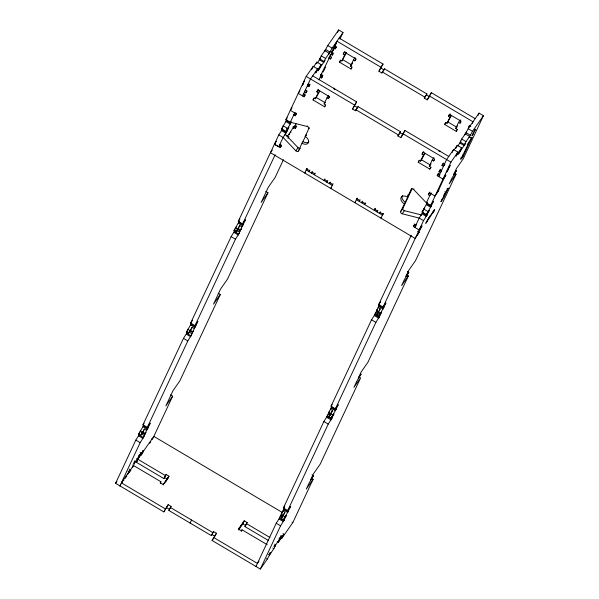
<?xml version="1.0" encoding="UTF-8"?>
<svg xmlns="http://www.w3.org/2000/svg" width="599" height="599" viewBox="0 0 599 599"><rect width="100%" height="100%" fill="white"/><g stroke="black" fill="none" stroke-linecap="round" stroke-linejoin="round"><path stroke-width="0.9" d="M446.764 171.913L450.074 165.444L446.817 171.891M475.411 129.264L472.102 135.681L475.404 129.219M120.796 484.621L119.912 485.879L120.429 484.786M132.394 467.782L134.895 462.443L134.086 461.964M164.635 477.56L167.525 479.275L168.955 476.22L166.065 474.505L163.909 478.601L136.4 462.308L140.945 453.129L140.129 452.649M215.348 535.543L216.419 533.26L213.521 531.545L211.365 535.633L168.903 510.483L171.059 506.395L168.162 504.68L163.827 511.89L115.57 483.311L135.823 440.078L139.387 434.515M143.041 432.141L145.213 433.421L146.635 430.374L144.464 429.086L140.855 435.256L138.683 433.968L143.558 425.612M143.61 425.005L143.251 425.762L147.594 428.337L149.271 425.26L150.222 423.231L147.317 427.386L142.974 424.818L183.481 338.345L187.165 332.535M190.692 330.408L192.863 331.696L194.293 328.649L192.122 327.361L188.505 333.531L186.334 332.243L191.388 323.505M190.624 323.093L231.132 236.62L234.995 230.428L234.261 231.469L238.604 234.037L239.338 232.996L235.474 239.196L194.967 325.661L190.624 323.093L191.897 321.266M238.342 228.683L240.513 229.971L241.944 226.916L239.772 225.636L236.163 231.806L233.992 230.518L239.278 221.271M239.031 221.293L238.552 222.311L242.894 224.887L245.53 219.773L242.617 223.936L238.275 221.36L278.782 134.895L282.406 129.212M282.451 128.598L281.919 129.743L286.262 132.312L288.89 127.205L285.985 131.361L281.642 128.792L286.636 120.182M278.782 134.895L283.125 137.47L295.869 150.798A1.692 1.116 35 0 0 298.332 151.068L302.001 143.236A5.631 3.714 35 0 0 308.41 142.697A5.631 3.714 35 0 0 305.176 136.452L308.844 128.62A1.692 1.116 35 0 0 307.257 126.486L290.275 122.211L285.933 119.635L306.179 76.402L313.21 66.347L317.552 68.922L315.651 72.988L321.214 64.692L316.871 62.124L313.756 66.579M302.353 85.35L304.097 81.621M119.912 485.879L140.166 442.646L144.03 436.454L143.303 437.495L138.961 434.919L139.38 434.028M147.317 427.386L187.824 340.921L191.68 334.729L190.954 335.769L186.611 333.194L187.21 331.921M194.293 328.649L195.97 325.571L195.244 326.612L190.901 324.037L191.381 323.018M234.261 231.469L234.801 230.323M275.106 144.277L275.353 143.753M285.985 131.361L291.279 122.121L290.545 123.154L286.202 120.586L286.741 119.441M303.199 84.302L303.438 83.793M236.717 226.736L236.717 226.617M311.607 69.784L311.787 69.402M312.139 68.638L313.21 66.347M140.855 435.256L144.464 429.086M188.505 333.531L192.122 327.361M236.163 231.806L239.772 225.636M316.16 63.644L316.871 62.124M321.214 64.692L318.106 70.817L324.883 60.469L324.149 61.502L319.806 58.934L321.236 55.879L324.875 50.683L329.218 53.251L328.739 54.269L332.101 48.122L343.01 32.526L338.667 29.95L327.758 45.546L324.396 51.701L324.875 50.683M242.617 223.936L275.151 154.752M317.47 62.955L320.54 57.893L319.806 58.934M307.661 85.852L308.755 83.583M143.303 437.495L145.939 432.381L145.213 433.421M190.954 335.769L193.589 330.655L192.863 331.696M195.244 326.612L197.88 321.498L194.967 325.661M238.604 234.037L241.24 228.93L240.513 229.971M284.877 135.262L285.304 134.348L298.055 147.676A1.692 1.116 35 0 0 299.807 148.41M290.545 123.154L291.144 121.889M294.161 115.442L294.379 114.986M294.805 114.08L295.015 113.623M308.006 85.882L308.215 85.44M146.635 430.374L148.32 427.297L147.594 428.337M241.944 226.916L243.621 223.846L242.894 224.887M280.212 144.711L278.76 146.792L283.125 137.47L286.988 131.271L286.262 132.312M275.869 142.143L274.417 144.217L280.205 147.654L281.567 145.033M295.052 112.971L293.69 114.918L295.135 115.779L296.498 113.159M299.987 90.861L298.242 93.354L304.03 96.783L304.981 94.754L303.536 93.893M305.722 90.157L304.412 92.029L305.857 92.89L306.808 90.853L305.363 89.992M308.44 84.197L307.347 85.754L308.792 86.615L309.75 84.579L308.298 83.725M127.482 474.685L127.931 473.727M128.021 473.539L130.305 469.676L129.496 469.197M130.305 469.676L129.833 470.694L129.017 470.215M133.352 463.005L134.169 463.484L140.945 453.129M287.138 136.857L294.034 126.404L293.285 127.999M337.514 32.413L338.667 29.95M324.149 61.502L325.579 58.455L329.218 53.251M293.57 127.909L293.81 127.4L293.488 127.857M293.929 127.639L296.026 123.896M142.584 450.478L143.401 450.957L141.469 454.057L140.653 453.57M141.491 455.03L141.671 454.648M141.851 454.267L142.3 453.308M142.39 453.121L143.401 450.957M295.382 128.5L296.453 126.209L295.007 125.348M318.833 79.869L321.476 75.182M328.282 57.714L330.453 59.002L331.412 56.965L329.959 56.111L332.146 52.375M333.051 47.538L335.223 48.826L336.174 46.797L334.729 45.936L336.952 41.189L380.859 67.2L378.957 71.266L381.848 72.981L384.506 68.84L426.967 93.998L424.309 98.131L427.207 99.846L429.386 96.724L426.495 95.009M321.558 74.568L321.798 74.059L320.338 76.14L330.214 56.089M320.592 77.66L320.802 77.204M321.229 76.29L321.446 75.833M323.61 71.214L323.887 70.622M324.164 70.031L324.441 69.432M324.718 68.84L324.995 68.249M325.272 67.657L325.549 67.058M334.302 48.384L335.298 46.265M320.113 77.129L321.558 77.99L322.921 75.369M330.835 54.247L332.28 55.101L333.239 53.064L331.067 51.784M152.76 438.663L172.654 396.194L170.483 394.906M218.133 293.181L220.305 294.468L179.805 380.934L173.014 390.645L165.871 405.897L172.654 396.194M265.791 191.455L267.963 192.743L227.455 279.209L220.664 288.913L213.521 304.172L220.305 294.468M283.447 159.678L275.106 177.484L268.322 187.188L261.171 202.447L267.963 192.743M339.94 39.085L343.01 32.526M325.482 105.559L324.606 106.809L313.03 99.951L313.981 97.914L315.426 98.775L319.754 91.078M315.426 98.775L318.286 92.673L316.841 91.812L317.792 89.775L329.375 96.634L328.417 98.67L326.972 97.817L328.716 95.316M351.905 67.777L351.036 69.02L339.453 62.161L340.404 60.132L341.857 60.986L346.185 53.289M341.857 60.986L344.717 54.883L343.264 54.022L344.215 51.993L355.799 58.852L354.848 60.888L353.403 60.027L355.147 57.534M302.001 143.236L306.269 134.887L305.176 136.452M324.606 106.809L325.564 104.773L324.111 103.919L326.972 97.817M351.036 69.02L351.987 66.991L350.542 66.13L353.403 60.027M307.017 168.334L304.704 172.991L305.108 172.407M160.255 483.311L160.974 481.783L132.656 465.011M163.909 478.601L166.065 474.505M309.915 170.049L309.024 171.651L309.436 171.067M163.153 485.025L163.864 483.505M164.62 483.43L166.05 480.383M167.158 479.552L168.229 477.261M312.326 171.479L311.443 173.081L311.982 172.302M314.333 174.796L315.224 173.193M163.827 511.89L168.162 504.68M400.065 132.798L402.962 134.513L400.783 137.635L397.886 135.921L400.544 131.78L358.082 106.629L355.424 110.77L352.526 109.055L356.615 101.86L312.708 75.856M352.526 109.055L356.615 101.86M355.424 110.77L358.082 106.629M168.903 510.483L171.059 506.395M324.868 178.914L323.984 180.516L324.71 179.475M327.765 180.628L326.882 182.231L327.286 181.639M378.957 71.266L383.046 64.078L339.131 38.066M330.176 182.051L329.293 183.653L330.109 182.485M381.848 72.981L384.506 68.84M333.074 183.766L330.76 188.423L331.165 187.839M190.138 523.062L191.56 520.007M357.199 198.059L354.885 202.717L355.297 202.125M360.096 199.774L359.213 201.376L359.752 200.598M362.507 201.204L361.624 202.806L362.44 201.638M365.405 202.919L364.514 204.521L365.248 203.48M397.886 135.921L400.544 131.78M211.365 535.633L213.521 531.545M269.909 552.368L270.726 552.847L267.364 558.994L260.333 569.05L212.076 540.47L216.419 533.26M400.783 137.635L404.872 130.447L448.778 156.451M403.726 132.888L404.872 130.447M424.309 98.131L426.967 93.998M375.056 208.632L374.165 210.234L375.259 208.677L374.547 210.204M375.011 209.979L375.281 209.403M427.207 99.846L431.295 92.658L475.202 118.662M430.149 95.099L431.295 92.658M377.947 210.346L377.063 211.949L377.61 211.17M380.358 211.776L379.474 213.379L380.155 212.405M383.255 213.491L380.942 218.148L381.353 217.564M238.424 529.613L239.143 528.086M239.892 528.019L241.322 524.964M242.078 524.896L243.501 521.849M238.582 529.89L242.805 523.855L244.235 520.808L247.125 522.523L244.969 526.611L268.547 540.575M241.322 531.328L242.033 529.801L267.184 544.693M244.969 526.611L247.125 522.523M431.108 167.241L429.797 169.113L418.214 162.254L419.173 160.218L420.618 161.079L424.946 153.381M420.618 161.079L423.478 154.976L422.033 154.115L422.984 152.086L434.567 158.945L433.609 160.974L432.164 160.12L433.908 157.619M411.221 235.347L378.695 304.532L383.038 307.107L423.538 220.634L419.195 218.066L402.214 213.783A1.692 1.116 35 0 1 400.626 211.657L408.563 195.484A5.631 3.714 35 0 0 407.657 195.019M404.295 203.825A5.631 3.714 35 0 1 401.06 197.573A5.631 3.714 35 0 1 407.47 197.041L411.685 188.43M400.626 211.657L402.805 208.534L412.007 188.895M457.531 129.459L456.228 131.331L444.645 124.472L445.596 122.436L447.041 123.289L451.369 115.592M447.041 123.289L449.901 117.187L448.456 116.333L449.407 114.297L460.99 121.155L460.039 123.192L458.587 122.331L460.332 119.837M429.797 169.113L430.748 167.084L429.303 166.222L432.164 160.12M456.228 131.331L457.179 129.294L455.727 128.433L458.587 122.331M420.401 228.878L422.078 225.801L419.173 229.964L413.377 226.534L414.74 223.914M430.441 194.54L429.76 195.514L428.315 194.66L429.67 192.039M444.226 178.015L445.903 174.938L442.998 179.101L437.21 175.672L438.161 173.635L439.606 174.489M441.792 170.752L440.482 172.624L439.037 171.771L439.988 169.734L441.433 170.595M444.144 165.317L443.417 166.35L441.972 165.496L442.923 163.46L444.376 164.321M260.333 569.05L280.579 525.817L284.443 519.625L283.716 520.658L279.374 518.09L280.1 517.049L276.236 523.241L255.99 566.474L256.424 565.853M283.387 507.982L323.894 421.516L327.758 415.324L327.024 416.365L331.367 418.933L332.101 417.892L328.237 424.092L287.73 510.558L283.387 507.982L284.3 506.687M331.037 406.257L371.545 319.791L375.288 313.854L374.682 314.64L379.025 317.208L379.751 316.167L375.887 322.367L335.38 408.832L331.037 406.257L331.584 405.478M422.864 211.769L422.332 212.907L426.675 215.483L429.311 210.376L426.398 214.532L422.055 211.964L427.349 202.717M444.413 165.002L444.772 164.276M279.374 518.09L281.829 513.365M283.454 515.305L281.283 514.017L284.211 508.274M282.713 510.969L284.884 512.257L281.268 518.427L283.439 519.715L288.733 510.468L288.007 511.509L283.664 508.933L284.203 507.787M327.024 416.365L329.66 411.251L328.933 412.292L331.105 413.58L328.926 416.702L331.097 417.99L334.002 413.827L331.367 418.933M328.933 412.292L331.629 407.058M331.097 417.99L336.383 408.743L335.657 409.783L331.314 407.208L331.674 406.444M374.682 314.64L377.31 309.526L376.584 310.567L378.755 311.854M376.584 310.567L379.459 304.951M378.014 307.519L380.185 308.799L376.576 314.977L378.748 316.257L384.041 307.01L383.308 308.051L378.965 305.483L379.444 304.464M421.164 215.4L421.382 214.944L404.392 210.668A1.692 1.116 35 0 1 402.805 208.534M426.398 214.532L431.692 205.285L430.966 206.326L426.623 203.757L427.094 202.739M415.916 225.83L414.83 227.388L419.195 218.066L423.059 211.866L422.332 212.907M424.788 208.182L424.781 208.063M452.29 152.378L452.552 151.809M452.822 151.233L453.63 149.518L457.973 152.094L456.064 156.159L461.634 147.863L457.292 145.287L454.169 149.75M328.926 416.702L332.535 410.525L330.363 409.244M283.806 514.541L284.884 512.257M331.816 412.052L332.535 410.525M379.115 311.091L380.185 308.799M455.861 148.342L457.292 145.287M457.074 153.134L458.52 153.988L465.296 143.633L464.569 144.673L460.227 142.105L461.657 139.05L465.288 133.854L469.631 136.422L469.159 137.441L472.514 131.293L483.43 115.689L479.088 113.121L468.171 128.718L464.817 134.865L465.288 133.854M411.139 189.209A1.692 1.116 35 0 1 413.602 189.471L426.346 202.806L430.688 205.375L450.942 162.142L457.973 152.094M457.883 146.119L460.953 141.065L460.227 142.105M283.716 520.658L286.352 515.552L283.439 519.715M288.007 511.509L290.642 506.395L287.73 510.558M335.657 409.783L338.293 404.669L335.38 408.832M379.025 317.208L381.653 312.101L378.748 316.257M383.308 308.051L385.943 302.944L383.038 307.107M417.383 235.317L421.352 226.841L420.633 226.415M430.966 206.326L433.594 201.219L430.688 205.375M445.177 175.979L437.24 192.93L436.514 192.504M417.615 231.386L419.06 232.247L415.197 238.439L270.441 152.7L271.714 150.881M423.538 220.634L427.401 214.442L426.675 215.483M465.46 133.981L466.411 131.952M269.43 553.386L270.246 553.865L270.726 552.847M472.282 123.372L473.023 121.784L429.116 95.78M273.773 546.168L274.582 546.655L281.358 536.3L280.542 535.813M426.473 222.319L429.842 216.164L429.363 217.182M458.52 153.988L461.634 147.863M270.246 553.865L273.885 548.662L275.315 545.614L274.499 545.127M432.515 212.675L434.447 209.575L432.538 213.656M477.935 115.577L479.088 113.121M277.157 541.781L278.243 542.424L281.358 536.3M464.569 144.673L466 141.626L469.631 136.422M278.243 542.424L283.814 534.128L282.998 533.649M280.819 537.558L281.904 538.194L283.814 534.128M441.628 200.65L445.596 192.174L444.877 191.747M469.421 141.312L461.485 158.263L460.758 157.837M446.322 191.133L448.254 188.041L443.807 197.535L440.901 201.691L442.579 198.621M462.211 157.23L461.732 158.241L463.184 156.167L472.079 137.178L470.148 140.271M312.034 474.895L313.479 475.756L309.144 482.966L306.284 489.069L313.067 479.365L311.622 478.504M407.335 271.444L408.788 272.305L404.445 279.516L401.585 285.618L408.376 275.907L406.931 275.053M281.904 538.194L292.821 522.598L313.067 479.365M408.376 275.907L367.868 362.38L361.085 372.084L358.224 378.186L361.13 374.031L356.794 381.241L353.934 387.343L360.725 377.64L320.218 464.105L313.427 473.809L310.574 479.911L313.479 475.756M454.581 173.328L456.026 174.182L415.519 260.655L408.735 270.359L405.875 276.461L408.788 272.305M483.43 115.689L463.177 158.922L456.386 168.633L453.525 174.736L456.438 170.573L455.008 173.628L452.095 177.791L449.235 183.893L456.026 174.182M332.759 50.893L332.205 51.851M304.307 81.194L304.591 80.708M332.138 51.948C329.278 55.467 340.06 36.741 332.879 50.645L333.972 49.088M317.552 68.922L310.522 78.978L302.585 95.93L304.037 93.848M334.729 45.936L336.473 43.442M290.844 109.535L290.298 110.313L296.086 113.743M290.979 109.34L291.391 108.748M291.795 108.164L292.072 107.775M329.959 56.111L332.146 52.989M308.792 86.615L310.102 84.744M335.223 48.826L336.533 46.954M285.933 119.635L286.659 118.595M286.839 118.34L287.206 117.816M286.202 120.586L286.614 120.002M305.857 92.89L307.167 91.018M332.28 55.101L333.156 53.85M281.642 128.792L282.369 127.752M282.735 127.235L283.095 126.711M304.03 96.783L305.34 94.912M330.453 59.002L331.329 57.751M281.919 129.743L282.414 129.025M295.052 112.298L290.275 122.211L290.68 121.627M321.678 74.553L321.955 74.164M276.184 141.686L276.461 141.297M295.135 115.779L296.228 114.214M321.558 77.99L322.517 76.627M271.901 150.619L272.26 150.094M280.122 144.172L279.711 144.756L281.156 145.617M316.841 91.812L318.586 89.318M343.264 54.022L345.009 51.529M313.03 99.951L314.34 98.079M339.453 62.161L340.764 60.289M318.286 92.673L319.596 90.801M344.717 54.883L346.462 52.39M289.092 134.812L289.564 134.139M290.508 132.791L290.972 132.124M293.577 128.403L295.105 126.217M280.205 147.654L281.298 146.089M287.969 138.339L288.935 136.954L286.764 135.666M296.453 126.209L295 128.291L292.829 127.003M238.275 221.36L239.368 219.803M239.548 219.541L239.914 219.024M238.552 222.311L239.233 221.338M233.992 230.518L235.078 228.96M307.257 126.486L307.669 125.902M334.092 88.113L333.688 88.697A1.692 1.116 35 0 1 334.953 89.521M324.111 103.919L324.987 102.669M350.542 66.13L352.721 63.015M328.417 98.67L329.727 96.798M354.848 60.888L356.158 59.016M308.844 128.62L309.391 127.842M295.869 150.798L298.055 147.676M298.332 151.068L299.148 149.892M299.418 149.503L299.829 148.919M192.264 320.75L192.623 320.233M190.901 324.037L191.403 323.325M186.334 332.243L187.794 330.161M186.611 333.194L187.202 332.348M307.002 168.693L306.134 169.936L332.19 185.368M380.859 67.2L383.046 64.078M142.974 424.818L143.52 424.04M143.7 423.778L144.067 423.253M143.251 425.762L143.7 425.118M138.683 433.968L139.23 433.189M139.597 432.673L139.956 432.149M138.961 434.919L139.417 434.268M115.57 483.311L116.895 481.424M134.169 463.484L134.895 462.443M133.465 465.498L121.342 482.831L165.257 508.836M137.83 459.253L153.831 436.379L282.661 512.684M122.114 482.742L122.555 482.113M123.431 480.855L123.873 480.226M125.184 478.346L126.771 476.085M129.406 472.319L130.986 470.058M136.4 462.308L137.47 460.781M149.735 443.245L150.806 441.718M357.184 198.411L356.315 199.662L382.372 215.093L383.24 213.85M160.974 481.783L160.247 482.824L163.138 484.539L168.955 476.22M165.93 481.559L166.799 480.316M422.033 154.115L423.778 151.622M448.456 116.333L450.201 113.832M418.214 162.254L419.525 160.382M444.645 124.472L445.956 122.6M423.478 154.976L424.788 153.104M449.901 117.187L451.212 115.315M407.47 197.041L408.563 195.484M429.303 166.222L431.048 163.729M455.727 128.433L457.479 125.94M413.602 189.471L414.006 188.887M440.025 151.689L440.437 151.105M433.609 160.974L434.485 159.731M460.039 123.192L460.908 121.941M402.214 213.783L404.392 210.668M441.972 165.496L443.717 163.003M470.148 125.213L468.396 127.707L469.354 125.678L470.799 126.531M453.63 149.518L446.599 159.574L438.655 176.525L439.381 175.485M439.037 171.771L440.782 169.27M437.21 175.672L438.955 173.171M439.561 175.222L439.928 174.706M428.315 194.66L429.812 192.511M448.853 167.368L449.946 165.803M474.191 131.136L475.277 129.579M431.123 192.893L426.346 202.806L426.75 202.222M430.576 194.346L430.988 193.762M446.869 171.606L447.962 170.041M472.207 135.381L473.292 133.817M468.47 143.348L467.744 144.389L471.608 138.189L470.155 137.336M426.623 203.757L427.304 202.776M422.055 211.964L423.149 210.399M423.508 209.882L423.875 209.358M438.191 190.901L438.917 189.861L435.054 196.053L429.266 192.623M462.435 156.234L460.751 159.304L463.663 155.148L462.937 154.722M413.377 226.534L414.882 224.385M416.193 224.767L415.781 225.351L414.336 224.498M444.645 194.211L443.919 195.252L447.782 189.052L447.056 188.625M427.903 219.264L433.968 210.601M418.334 233.288L419.06 232.247M427.431 220.275L425.754 223.352L434.223 210.571L433.496 211.612M212.076 540.47L213.536 538.389M378.695 304.532L380.148 302.45M380.328 302.196L380.694 301.671M378.965 305.483L379.466 304.764M376.576 314.977L378.321 312.476M244.235 520.808L238.409 529.127L241.307 530.841L242.033 529.801M331.764 405.216L332.131 404.699M331.314 407.208L331.726 406.624M284.48 506.425L284.839 505.908M283.664 508.933L284.211 508.154M281.283 514.017L281.829 513.238M281.268 518.427L282.578 516.555M259 561.166L257.42 563.427L213.506 537.415M274.582 546.655L275.315 545.614M275.862 145.078L275.136 144.651M276.948 145.722L276.221 145.295M278.033 146.366L277.307 145.939M381.136 68.144L384.034 69.858M382.327 71.962L424.788 97.113M327.758 45.546L332.101 48.122M468.171 128.718L472.514 131.293M325.856 49.62L330.199 52.188M342.411 59.503L351.673 64.992M447.595 121.807L456.865 127.295M466.269 132.791L470.612 135.359M321.236 55.879L325.579 58.455M461.657 139.05L466 141.626M319.581 59.93L323.924 62.498M459.995 143.094L464.337 145.669M322.524 71.551L323.25 71.977M320.345 74.665L322.517 75.953M306.179 76.402L354.436 104.982M402.685 133.562L450.942 162.142M354.713 105.933L357.603 107.648M355.903 109.752L398.365 134.902M315.98 97.285L325.25 102.773M421.172 159.596L430.434 165.077M285.978 121.582L290.32 124.15M426.398 204.746L430.741 207.321M283.072 125.738L287.415 128.313M423.486 208.909L427.828 211.484M286.494 128.381L287.939 129.242M281.695 130.732L286.037 133.307M422.108 213.903L426.451 216.479M306.606 168.918L309.503 170.633M311.914 172.063L314.812 173.777M324.463 179.498L327.353 181.212M329.772 182.643L332.662 184.357M356.794 198.643L359.685 200.358M362.096 201.788L364.993 203.503M374.645 209.216L377.542 210.93M379.953 212.36L382.843 214.075M238.327 223.307L242.67 225.875M378.74 306.478L383.083 309.047M235.422 227.47L237.593 228.751M378.006 311.922L380.178 313.21M236.672 228.818L240.289 230.967M376.359 311.562L380.702 314.131M236.665 230.293L239.563 232.008M375.633 312.603L379.976 315.171M235.714 230.855L237.167 231.716M234.037 232.464L238.38 235.033M374.45 315.628L378.793 318.204M231.132 236.62L235.474 239.196M371.545 319.791L375.887 322.367M190.677 325.032L195.019 327.608M331.09 408.204L335.433 410.772M187.764 329.195L189.935 330.476M330.349 413.647L332.52 414.935M189.741 330.977L192.638 332.692M328.709 413.288L330.154 414.149M189.014 332.018L191.912 333.733M327.982 414.328L330.154 415.616M186.386 334.19L190.729 336.758M326.799 417.361L331.142 419.929M183.481 338.345L187.824 340.921M323.894 421.516L328.237 424.092M143.026 426.758L147.369 429.333M283.439 509.929L287.782 512.504M140.114 430.921L142.285 432.208M282.698 515.372L284.869 516.66M141.364 432.276L144.98 434.417M281.058 515.013L282.503 515.874M283.948 516.727L285.401 517.588M151.592 438.947L152.401 439.426M292.005 522.118L292.821 522.598M141.364 433.743L144.254 435.458M280.325 516.053L282.496 517.341M138.736 435.915L143.079 438.49M279.149 519.086L283.492 521.654M135.823 440.078L140.166 442.646M276.236 523.241L280.579 525.817M141.132 452.559L141.948 453.039M281.545 535.723L282.361 536.21M281.066 536.741L281.882 537.228M140.683 454.544L141.222 454.866M139.178 454.678L139.986 455.165M279.321 537.692L280.407 538.336M138.444 455.719L139.26 456.206M278.864 538.89L279.673 539.377M136.744 458.609L165.339 475.546M246.399 523.563L269.977 537.528M242.805 523.855L245.695 525.578M134.311 460.968L135.119 461.447M274.724 544.139L275.54 544.618M272.8 548.025L273.885 548.662M128.036 471.278L128.852 471.757M268.457 554.442L269.265 554.929M126.134 475.344L126.674 475.666M266.548 558.515L267.364 558.994M170.333 507.435L212.795 532.586M166.732 507.727L169.629 509.442M212.091 534.593L214.989 536.307M300.399 148.11A1.692 1.116 35 0 1 300.241 148.252M308.882 141.963A5.631 3.714 35 0 1 303.087 141.671M405.388 202.26A5.631 3.714 35 0 1 402.521 195.446M438.797 150.985A1.692 1.116 35 0 1 439.456 151.24"/></g></svg>
